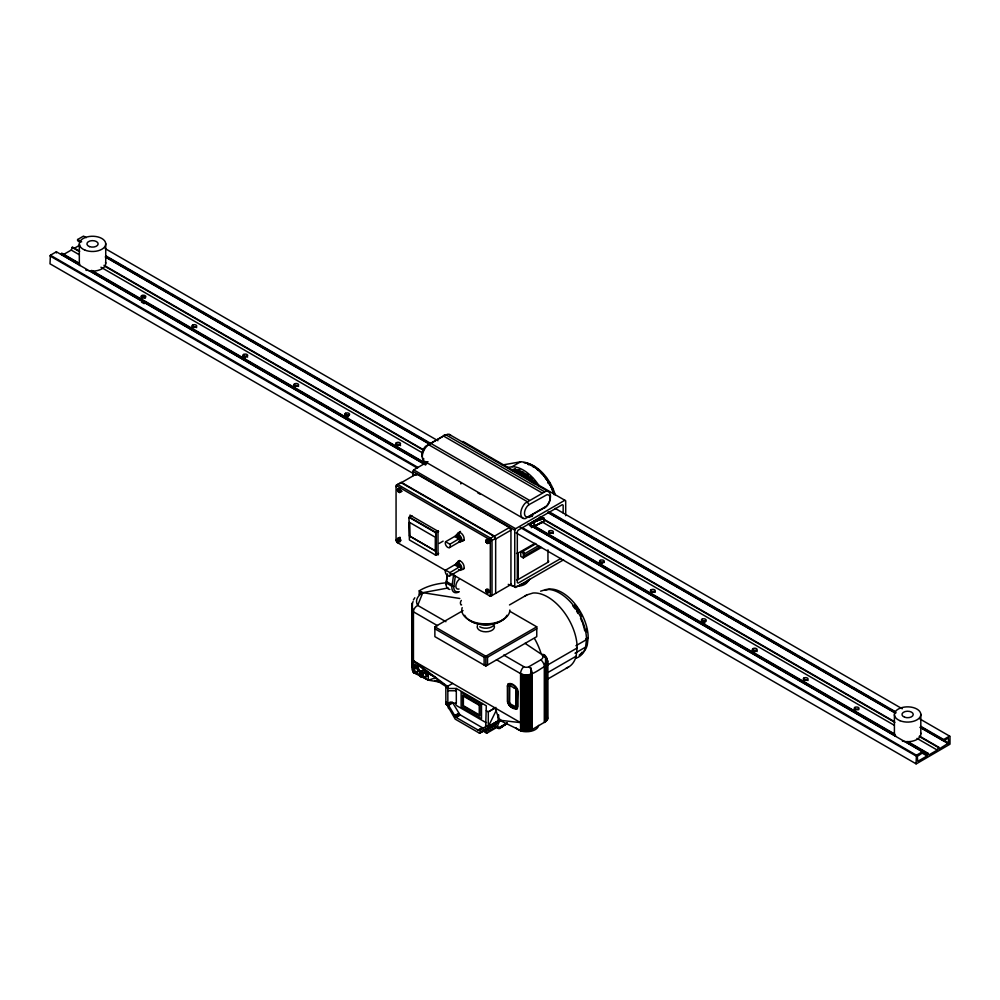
<?xml version="1.0" encoding="UTF-8"?>
<svg xmlns="http://www.w3.org/2000/svg" width="1000" height="1000" viewBox="0 0 1000 1000"><rect width="100%" height="100%" fill="white"/><g stroke="black" fill="none" stroke-linecap="round" stroke-linejoin="round"><path stroke-width="1.5" d="M549.25 532.913A2.4 1.388 0 0 1 550.325 530.6A2.4 1.388 0 0 1 553.263 532.3A2.4 1.388 0 0 1 549.25 532.913L549.25 530.95M600.188 562.325A2.4 1.388 0 0 1 601.263 560.013A2.4 1.388 0 0 1 604.212 561.712A2.4 1.388 0 0 1 600.188 562.325L600.188 560.363M651.137 591.737L651.137 589.775M702.075 621.15A2.4 1.388 0 0 1 703.15 618.837A2.4 1.388 0 0 1 706.087 620.525A2.4 1.388 0 0 1 702.075 621.15L702.075 619.188M753.025 650.562A2.4 1.388 0 0 1 754.1 648.25A2.4 1.388 0 0 1 757.038 649.938A2.4 1.388 0 0 1 753.025 650.562L753.025 648.6M803.962 679.975A2.4 1.388 0 0 1 805.037 677.663A2.4 1.388 0 0 1 807.975 679.35A2.4 1.388 0 0 1 803.962 679.975L803.962 678.012M854.9 709.388A2.4 1.388 0 0 1 855.987 707.062A2.4 1.388 0 0 1 858.925 708.763A2.4 1.388 0 0 1 854.9 709.388L854.9 707.425M396.425 444.688A2.4 1.388 0 0 1 397.475 442.362A2.4 1.388 0 0 1 400.438 444.05A2.4 1.388 0 0 1 396.425 444.688L396.413 442.725M448.125 687.9L438.988 681.963L436.012 677.738L423.338 670.562L421.863 670.725L421.037 672.013L420.962 676.9L421.812 676.562M413.45 664.712L416.575 666.525A4.825 2.788 60 0 1 419.712 672.25L419.712 676.175L420.962 676.9L421.812 676.4L422.425 670.462L421.35 671.25M530.962 674.087L531.05 667.862M409.487 535.975L435.3 550.875L409.487 535.975L409.487 522.35L409.812 535.788M397.55 489.812C397.962 487.163 401.163 490.238 400.487 491.85C398.862 494.425 395.262 487.975 399.787 488.512M487.088 729.212L488.288 726.85L488.3 711.85L495.9 707.425M488.263 727.15L498.438 721.275L498.462 714.788L498.438 721.275L497.275 723.325M445.875 702.688L445.838 687.337L447.825 688.475L456.312 688.475L486.312 705.8L485.662 726.8M486.312 710.7L488.3 711.85L495.087 707.925L499.338 720.175L522.175 731.312L527.475 731.125L532.2 729.5L545.95 721.363L547.5 719.4L547.362 716.912M485.85 540.712C486.362 538.162 489.513 541.325 488.762 542.9C486.9 545.275 483.713 538.825 488.113 539.212M413.075 601.55L411.975 604.288L411.775 663.95L412.488 670.312L413.45 672.562L428.3 680.15L438.988 681.963L434.725 680.4M447.55 573.862L446.125 584.163A10.5 6.062 -60 0 0 449.837 589.438M455.35 575.837L453.75 587.337A8.988 5.188 -60 0 0 458.462 591.7M517.025 708.662C512.837 710.113 507.675 705.2 507.4 700.95L507.4 685.987C509.137 679.663 518.275 687.05 518.013 691.625L518.013 706.587L516.6 708.9M508.525 683.875L507.4 685.987M514.837 706.925L515.887 705.725L515.962 689.375L516.312 705.475C515.175 709.25 509.162 704.75 509.1 701.8L509.1 687.087C509.725 684.925 512.163 685.7 509.225 686.413M515.462 706.688L510.775 704.175L509.65 702.375L509.75 686M516.888 708.688L517.587 691.862C517.3 687.575 512.537 683.413 508.387 683.913M566.25 668.1A41.65 24.05 60 0 0 576.163 656.188L577.163 647.975A41.65 24.05 60 0 0 533 593.025L526.9 594.9L509.487 604.95M575.975 658.175A38.013 21.95 60 0 0 585.575 647.125L586.487 639.625A38.013 21.95 60 0 0 546.163 589.462L540.6 591.188M545.15 590.337L549.138 589.1A36.8 21.25 60 0 1 588.175 637.663L587.288 644.925A36.8 21.25 60 0 1 580.55 654.513M397.55 539.25C397.987 536.825 400.875 539.525 400.525 541.038C399.55 544.45 394.775 537.438 399.787 537.95M447.3 574.65L446.112 583.175A9.3 5.375 -60 0 0 446.337 585.013M453.85 586.35L451.962 586.275L453.7 574.1M411.775 663.95L411.975 604.288M496.463 659.7L520.562 673.612C528.925 678.088 537.625 670.562 544.3 666.625C547.888 665.138 549.062 659.975 545.55 657.7A6.15 4.062 -51.6 0 0 541.663 654.438L525.037 643.325M396.062 486.675L397.587 484.4L490.475 538.038L492.013 540.675L492.013 595.487L489.275 595.675M63.8 254.363L71.225 250.075L72.5 247.1L79.675 251.25M907.663 741.538L927.925 753.238L928.775 754.975L937.262 750.075L938.538 747.1M411.975 658.838L412.413 602.9M496.413 710.075L488.3 726.55L486.312 725.413M413.4 599.95L414.812 597.775M413.612 473.725L50 263.8L50.425 255.225L56.363 251.788L425.213 464.738M79.45 263.375L61.887 253.225L61.037 254.213L79.95 265.138M412.875 475.825L412.875 471.337L413.725 469.875L427.975 461.637M514.763 587.025L514.763 530.163L515.612 528.7L564.85 500.262M916.038 763.8L916.462 755.225L922.4 751.787L922.4 752.962L917.312 756.4L917.738 761.35L927.075 755.962L927.925 753.238M919.625 736.188L938.962 747.35L938.962 749.1L948.725 742.962L948.3 738.012L943.637 740.713L920.662 727.45M521.188 473.787L521.712 472.95L522.45 473.375L522.962 474.812M533.525 525.763L534.338 525.475M490.312 595.075L490.312 541.087L489.275 539.3L494.125 535.925L495.662 538.575L495.662 593.375M450.812 435.513A10.337 5.975 -60 0 0 447.638 434.237L443.5 436.012L541.987 492.875M445.613 541.737L454.875 536.325A3.562 2.062 60 0 1 458.95 538.812L449.925 544.237L445.613 541.763A3.562 2.062 60 0 0 447.7 547.362A3.562 2.062 60 0 0 450.025 544.462L449.925 544.237M445.613 570.125L454.875 564.7A3.562 2.062 60 0 1 458.95 567.2L449.925 572.612L445.613 570.15A3.562 2.062 60 0 0 447.7 575.75A3.562 2.062 60 0 0 450.025 572.85L449.925 572.612M528.987 504.65L527.638 505.863A7.488 4.325 -60 0 0 524.487 513.275A7.488 4.325 -60 0 0 527.638 517.05L547.013 505.863A7.488 4.325 -60 0 0 550.163 498.45A7.488 4.325 -60 0 0 547.013 494.688L528.987 504.65L527.025 501.512L428.525 444.65L426.637 446.362A10.337 5.975 -60 0 0 422.275 456.6A10.337 5.975 -60 0 0 426.637 461.812M544.225 508.25L546.125 506.55A10.337 5.975 -60 0 0 550.487 496.3A10.337 5.975 -60 0 0 546.125 491.1L525.125 503.225A10.337 5.975 -60 0 0 520.763 513.462A10.337 5.975 -60 0 0 525.125 518.675L545.65 507.075M525.425 476.525L526.125 475.925L527.175 477.925M494.225 725.088L496.6 723.125M484.188 729.762L485.037 730.263L488.963 727.987M534.163 525.65L534.025 522.863M499.2 728.1L504.3 724.575L499.375 728.213L498.312 727.55M504.475 724.675L499.375 728.213L507.325 723.35M507.062 723.263L499.513 728.312L506.962 723.2M499.738 728.462L507.25 723.312M506.262 723.525L498.713 728.6L493.438 725.325M421.812 676.4L428.3 680.15L436.012 677.738L427.45 672.8L413.45 660.788L520.562 722.638L499.338 720.175L488.3 726.55L500.513 719.45M80.3 242.275L77.6 240.712L77.6 239.537L83.537 236.1L86.237 237.662M74.262 248.325L79.6 245.238M544.225 491.587L445.737 434.725L425.438 446.4A8.575 4.95 -60 0 0 422.075 456.75M445.737 434.725L428.525 444.65L430.763 443.363L529.263 500.225M399.712 483.625L416.525 473.913L509.913 527.825L510.938 529.612L510.938 584.55L490.475 596.362L451.438 573.825M397.562 489.6L399.8 488.312M397.562 490.037L399.812 488.738M397.6 490.275L400.962 488.325M397.663 490.513L401.025 488.562M397.75 490.75L399.988 489.45M397.85 490.988L400.1 489.7M397.975 491.225L400.213 489.925M398.113 491.45L400.363 490.15M398.263 491.662L400.513 490.363M398.438 491.85L400.675 490.562M398.612 492.025L400.85 490.737M398.787 492.188L401.037 490.887M398.975 492.312L401.213 491.012M399.162 492.413L401.587 491.2M399.525 492.537L401.938 491.25M438.638 553.462L435.725 555.15L409.4 539.95L408.975 517.35L411.887 515.662M507.5 467.525L512.075 466.725L520.562 461.825A34.9 20.15 60 0 1 553.763 493.338M512.225 470.613L515.525 468.7M512.9 470.675L513.75 470.188L513.075 470.125M397.663 538.688L399.988 537.25M397.6 538.85L399.85 537.562M397.562 539.462L399.8 538.175M397.638 539.938L399.888 538.638M516.45 471.488L519.75 469.575M528.337 464.625L529.188 464.125M397.725 540.175L399.963 538.888M397.812 540.413L400.062 539.125M397.938 540.65L400.175 539.362M517.175 471.737L518.025 471.25L517.3 470.988M398.062 540.875L400.312 539.587M398.212 541.1L400.45 539.8M398.375 541.3L400.613 540M398.55 541.475L400.788 540.188M520.6 473.537L523.05 472.125M532.75 466.575L533.587 466.087M533.488 467.013L534.325 466.512M524.612 475.65L527.062 474.225M525.288 476.413L528.587 474.513M538.013 469.062L537.163 469.55L538.737 469.65M526 477L526.85 476.512M528.575 478.525L531.038 477.113M409.4 517.5L435.375 532.5L438.212 530.862M435.375 532.5L438.212 531.35M435.375 532.987L438.638 531.6M529.55 480.288L532.85 478.387M542.288 472.938L541.438 473.425L542.962 473.65M530.237 481.012L531.075 480.513L529.538 480.125M532.362 482.5L534.812 481.087M546.237 477.562L545.388 478.05L546 478.875L546.85 478.387M439.113 543.45L443.137 541.125M547.8 483.013L549.712 482.75M550.237 483.65L549.388 484.15L548.862 483.237M449.562 547.587L460.262 541.4M552.587 488.312L551.737 488.812L552.137 489.75L552.987 489.263M553.888 494.538L554.738 494.038M485.863 540.938L488.1 539.637M485.887 541.163L488.125 539.862M494.125 536.362L509.412 527.537L510.938 530.188L495.662 539.012L494.125 536.362L401.238 482.738M485.938 541.4L488.188 540.1M486.012 541.638L488.263 540.35M486.112 541.875L488.363 540.588M486.225 542.112L488.475 540.825M486.362 542.35L489.725 540.4M529.25 517.388L532.863 515.3M486.512 542.562L489.875 540.625M486.675 542.762L490.037 540.825M486.85 542.95L489.087 541.65M487.025 543.112L489.263 541.812M487.212 543.25L489.45 541.95M487.4 543.362L489.637 542.062M495.662 538.575L490.312 541.087M487.575 543.45L489.825 542.15M487.762 543.5L490 542.212M530.737 526.188L530.737 523.638L543.787 517.925L543.787 521.75L531.287 527.65M534.15 526.425L540.8 522.587M449.562 575.962L460.262 569.788M516.538 553.4A2.4 1.388 0 0 0 518.237 552.987L535.037 543.288M535.962 543.737L522.475 551.525L524.175 552.5L524.175 555.938L540.363 546.587M541.475 547.425L523.325 557.9L520.775 556.425L520.775 551.525L523.325 552.987L524.175 552.5M523.825 554.175L538.663 545.612M485.875 590.562C485.65 588.013 488.837 589.8 488.762 591.438C489.137 595.825 482.488 589.125 488.113 589.275M485.913 590.8L488.162 589.513M485.988 591.038L488.225 589.75M486.062 591.287L488.312 589.987M486.175 591.525L488.413 590.225M486.3 591.75L488.537 590.462M486.438 591.975L488.688 590.675M486.6 592.188L489.963 590.237M486.763 592.375L489.012 591.087M486.938 592.55L489.188 591.25M487.312 592.825L489.738 591.625M509.95 611.35L536.763 626.825L536.763 636.638L485.825 666.05L434.875 636.638L434.875 626.825L463.038 610.575M516.538 579.875A2.4 1.388 0 0 0 518.237 579.462L547.95 562.3A2.4 1.388 0 0 0 548.575 560.962M560.975 558.387L518.162 583.112L517.312 582.612L517.312 531.638L518.162 530.163L562.312 504.675L563.162 505.163L563.162 512.888M563.562 559.837L515.612 587.525L510.25 584.425M416.575 666.525L417.425 666.025L414.3 664.225L414.3 672.062L420.562 675.675L419.712 676.175L420.562 675.825M411.763 605.688L413.45 611.775L413.45 672.562L414.3 672.062M419.712 672.25L420.562 671.762M421.163 671.6L422.013 671.112M421.037 672.013L421.887 671.525M420.975 672.475L421.825 671.988M424.2 670.925L425.05 670.438L428.3 672.3L428.3 680.15M427.45 672.8L428.3 672.3M434.875 628.787L484.125 657.225L536.763 626.825M434.875 626.825L487.525 657.225L536.763 628.787M445.838 687.337L452.638 683.413M486.3 726.438L478.65 730.387L455.725 717.2L448.113 704.575L447.85 703.562L449.963 702.325M447.863 703.688L449.988 702.463M447.938 704.038L451.125 702.2M447.987 704.212L451.163 702.375M448.038 704.4L451.225 702.562M448.113 704.575L451.287 702.738M448.175 704.75L452.425 702.3M448.237 704.887L452.488 702.438L459.862 714.663L482.287 727.663L483.9 727.825M446.388 704.725L448.488 705.35L452.738 702.9M503.688 655.05L523.837 666.688A3.6 2.075 0 0 0 528.925 666.688L540.812 659.825A7.325 4.225 0 0 0 541.663 654.438M585.625 639.125L588.175 637.663M508.1 684.125L509.15 683.512M454.487 715.738L458.725 713.288M575.925 645.725L586.487 639.625M459.012 713.737L454.762 716.188L459.1 713.863M454.975 716.462L459.212 714.013M455.087 716.612L459.338 714.163M455.225 716.75L459.462 714.3M455.35 716.875L459.725 714.55M455.613 717.113L459.862 714.663M509.45 686.1L510.188 685.675M455.725 717.2L459.963 714.75M456.1 717.438L460.337 714.987M547.712 664.975L577.163 647.975M481.5 704L481.5 718.713L461.125 706.95L461.125 692.237L481.5 704L482.35 703.512M514.188 688.075L515.462 688.575L510.8 686.112M575 653.225L585.575 647.125M548.05 672.425L576.163 656.188M507.488 701.825L509.1 705.2M547.125 679.4L568.538 667.038M509.487 705.65L509.963 706.112M510.688 706.637L516.688 708.8M515.225 706.888L515.962 706.462M478.038 730.113L482.287 727.663M478.413 730.3L482.762 727.887M478.65 730.387L483.162 727.975M479.038 730.438L483.612 727.938M515.887 709.125L517.562 708.162M488.288 726.85L498.462 720.975M488.212 727.425L498.4 721.55M447.212 703.763L445.925 703.012L455.225 719.137L478.638 732.7L481.712 731.413M488.15 727.7L498.338 721.825M479.162 732.887L498.263 722.075M479.425 732.95L498.162 722.312M479.675 732.975L497.925 722.725M480.15 732.987L497.625 723.062M484.188 731.762L486.737 733.225L497.85 726.812M920.662 726.275L943.637 739.538L949.575 736.1M498.475 720.675L499.338 720.175M486.037 729.075L491.95 726.663L487.3 727.8M141.6 297.675L142.075 297.438A2.4 1.388 0 0 1 145.4 297.838M534.038 525.988L543.787 521.75M543.787 517.925L530.737 523.638M497.113 726.675L486.287 731.425L485.163 730.938L485.037 730.263L494.938 725.688M491.95 726.663L489.6 727.062M443.875 435.262L445.438 434.862A8.575 4.95 -60 0 1 446.912 435.075M489.35 727.013L491.2 726.925M485.975 729.038L488.288 728.525M448.3 587.95L422.8 592.675A6.15 3.713 57.6 0 0 419.375 594.65M502.262 465.025L520.562 461.825M499.8 728.525L492.925 725.275M486.075 731.462L484.312 730.45L486.287 731.425M447.825 690.763L456.312 690.763L455.462 690.275M459.8 598.488L422.8 592.675L419.25 590.812L419.25 594.487M532.325 516.512L531.35 516.337M533.525 522.913L534.375 522.525M415 474.8L416.7 475.2M413.45 672.562L420.538 675.175M446.375 704.55L448.488 705.35L448.488 708.525M493.65 725.288L497.45 727.038L498.3 728.35M462.975 441.438L565.7 500.75L565.7 515.712M449.412 434.5L547.913 491.362M105.15 248.588L437.938 440.712M555.062 508.338L902.288 708.8M919.85 718.938L950 736.35L950 744.188L916.213 763.9L516.125 532.913M77.6 239.537L81.65 241.875M105.962 255.912L430.225 443.125M549.125 511.763L894.987 711.45M109.712 258.562L125.925 267.925M128.625 269.488L143.488 278.062M146.188 279.625L155.65 285.087M158.35 286.65L167.812 292.113M170.512 293.663L174.562 296.012M177.262 297.562L186.725 303.025M189.425 304.587L193.475 306.925M196.175 308.488L198.875 310.05M201.588 311.613L205.637 313.95M208.337 315.512L211.038 317.062M213.738 318.625L223.2 324.087M227.25 326.425L229.95 327.987M232.662 329.55L248.875 338.913M251.575 340.475L278.6 356.075M281.3 357.625L290.75 363.088M293.45 364.65L297.512 366.987M300.212 368.55L309.675 374.012M312.375 375.575L321.825 381.025M324.525 382.587L328.587 384.925M331.287 386.488L333.988 388.05M336.688 389.613L346.15 395.075M350.2 397.413L352.9 398.975M355.6 400.538L365.062 405.988M367.762 407.55L401.538 427.05M404.25 428.612L413.7 434.075M416.4 435.637L425.863 441.087M551.512 513.638L555.562 515.975M558.263 517.537L560.962 519.1M563.675 520.662L567.725 523M570.425 524.562L574.475 526.9M577.188 528.462L579.888 530.013M582.587 531.575L586.638 533.913M589.338 535.475L592.038 537.038M594.75 538.6L610.962 547.962M613.663 549.513L628.525 558.1M632.575 560.438L659.6 576.038M662.3 577.6L671.762 583.062M674.463 584.625L678.512 586.962M681.213 588.525L683.913 590.075M686.612 591.638L690.675 593.975M693.375 595.538L696.075 597.1M698.775 598.663L702.825 601M705.537 602.562L709.587 604.9M712.288 606.462L714.987 608.025M717.688 609.575L727.15 615.037M731.2 617.375L733.9 618.938M736.612 620.5L763.625 636.1M766.338 637.663L782.55 647.025M785.25 648.587L794.7 654.038M797.4 655.6L806.862 661.062M809.562 662.625L813.625 664.963M816.325 666.525L819.025 668.088M821.725 669.638L825.775 671.988M828.475 673.538L831.188 675.1M835.238 677.45L837.938 679M840.638 680.562L850.1 686.025M852.8 687.588L856.85 689.925M859.55 691.488L886.575 707.087M889.275 708.65L896.038 712.55M921.7 727.362L929.812 732.05M932.513 733.612L936.562 735.95M939.275 737.513L948.725 742.962M105.962 257.087L430.225 444.3M547.762 512.163L894.987 712.625M105.237 256.962L429.487 444.175M548.387 512.812L895.612 713.275M919.925 727.325L948.3 743.7M104 265.287L423.775 449.913M539.975 517L894.375 721.612M72.075 247.35L78.825 251.25M104.5 266.075L423.35 450.163M540.9 518.025L894.875 722.387M919.2 736.425L938.112 747.35M71.225 250.075L79.338 254.75M100.95 267.238L422.5 452.887M541.4 521.525L894.025 725.113M917 738.375L937.262 750.075M145.087 297.613L141.713 295.663L141.713 297.625M242.825 356.012L245.538 357.575M345.55 415.312L348.25 416.875M395.562 444.188L398.263 445.75M599.65 562.025L602.362 563.575M702.375 621.325L705.075 622.888M752.387 650.2L755.088 651.762M424.85 461.55L523.337 518.413M477.663 492.775L480.325 494.3M91.613 270.387L426.675 463.837M533.413 525.462L894.15 733.737M61.463 253.475L79.025 263.612M91.188 270.637L424.9 463.3M532.987 525.712L895.075 734.762M907.237 741.775L927.5 753.475M90.763 271.375L425.825 464.825M533.913 527.225L896 736.275M905.462 741.737L927.075 754.212M527.888 524.025L922.4 751.787M141.488 302.113L144.188 303.663M921.675 752.837L927.075 755.962M50.425 255.225L417.912 467.388M521.95 527.45L916.462 755.225M50 255.95L417.488 468.125M520.175 527.413L916.038 755.962M413.725 469.875L515.612 528.7M412.875 471.337L514.763 530.163M494.125 535.925L401.238 482.3L396.062 485.288L396.062 540.662L397.1 542.45L446.05 570.725M397.1 486.075L489.275 539.3M454.688 536.487L459.012 538.987M408.975 517.737L409.4 517.1L435.725 532.3L436.15 554.9L435.375 554.95M409.487 522.35L435.3 537.25L435.3 550.875M454.688 564.875L459.012 567.375M446.45 581.525L452.163 584.825L451.838 587.463A10.5 6.062 -60 0 0 459.263 591.75M446.25 582.975L451.962 586.275M445.913 621.7L417.7 605.413L422.8 592.675A21.375 12.287 -1 0 0 417.7 605.413A6.2 4.35 -45.8 0 0 413.413 611.788L437.55 625.688M493.05 724.5L497.45 727.038A8.488 4.9 -60 0 1 500.712 719.938M493.113 724.688L497.575 727.4M493.263 725.025L497.75 727.712M446.262 704.375L445.838 702.038L447.85 703.2L456.312 703.188L456.312 688.475M484.538 730.763L485.7 731.425M439.588 681.312L442.075 682.938M542.975 655.975L545.55 657.7L545.55 663.938M446.062 703.688L448.488 705.35L445.838 702.038M413.45 660.788L447.887 686.663M445.925 703.012L448.488 705.35M544.462 655.025L545.8 656.438A11.513 6.65 0 0 1 544.663 663.675A6.162 3.938 53.9 0 1 545.138 666.087L545.138 721.975M485.037 730.925L486.737 733.225M396.062 540.087L397.587 542.737M484.9 729.35L485.037 730.263M531.075 480.513L531.175 481.863M447.85 703.562L447.825 688.475M943.637 739.538L943.637 740.713M920.812 714.225L920.812 733.838M894.412 714.712L894.412 734.312M547.95 549.85L547.95 562.3M547.638 660.75L547.712 718.75M547.5 663.175L547.5 719.4M547.362 659.963L547.362 663.037M547.137 663.95L547.137 720.062M546.925 659.188L546.925 662.275M546.613 664.712L546.613 720.713M546.337 658.45L546.337 663.112M545.95 665.425L545.95 721.363M544.3 722.513L544.3 666.625A6.15 3.65 58.5 0 0 540.812 659.825M540.8 519.888L540.8 517.188L530.15 523.337L530.15 526.038M532.2 729.5L532.2 673.612A6.15 3.438 61.6 0 0 528.925 666.688M531.5 673.975L531.5 729.862M531.275 523.45L531.287 526.375M531.163 523.387L531.062 526.375M530.825 669.163L530.825 674.862M530.588 674.325L530.588 730.25M529.6 674.6L529.6 730.6M528.562 674.812L528.562 730.888M527.475 674.925L527.475 731.125M526.388 674.975L526.388 731.287M525.288 674.925L525.288 731.4M524.212 674.812L524.212 731.438M523.913 583.138L523.913 584.125M523.325 552.987L523.325 557.9M523.162 674.6L523.162 731.4M522.175 674.325L522.175 731.312M521.263 673.975L521.263 731.15M520.562 730.95L520.562 673.612A6.15 3.438 -61.6 0 1 523.837 666.688M518.237 552.987L518.237 579.462M511.3 584.038L511.3 585.025M487.525 657.225L487.525 665.062M485.825 656.237L485.825 666.05M484.125 657.225L484.125 665.062M460.85 482.562L460.85 483.938M438 555.075L438 531.263L409.975 515.075L409.975 518.062M435.8 533.237L435.725 555.15M412.488 609.875L412.488 670.312M412.013 608.488L412.013 667.312M345.475 413.312L345.475 415.275A2.4 1.388 0 0 0 349.487 414.65A2.4 1.388 0 0 0 346.55 412.95A2.4 1.388 0 0 0 345.475 415.275M294.525 383.9L294.525 385.863M243.588 354.487L243.588 356.45A2.4 1.388 0 0 1 247.6 357.062M192.638 325.075L192.638 327.038M105.725 243.637L105.725 263.25M79.325 244.112L79.325 263.725M56.363 251.788L56.363 252.963M529.663 579.288A13.662 7.887 0 0 1 519.825 584.763M512.075 466.725A34.9 20.15 60 0 1 539.288 486.075M512.975 469.363A32.025 18.487 60 0 1 535.6 483.7M456.05 564.5A3.562 2.062 60 0 1 458.925 564.1A3.562 2.062 60 0 1 460.988 568.362A3.562 2.062 60 0 1 458.562 569.663M460.363 566.375A2.525 1.45 60 0 0 457.35 564.487A2.525 1.45 60 0 1 458.113 564.475M460.538 566.95A2.525 1.45 60 0 1 460.487 568.188M458.55 564.688A2.525 1.45 60 0 1 460.025 566.562M455.875 564.375A4.2 2.425 60 0 1 459.125 563.275A4.2 2.425 60 0 1 461.775 568.5A4.2 2.425 60 0 1 458.625 569.825M455.988 536.438A3.562 2.062 60 0 1 458.5 535.425A3.562 2.062 60 0 1 460.975 539.362A3.562 2.062 60 0 1 459.188 541.525M458.45 535.9A2.525 1.45 60 0 1 460.163 537.562A2.525 1.45 60 0 1 460.487 539.812M459.8 540.462A2.525 1.45 60 0 1 459.462 540.6M459.588 537.35A2.525 1.45 60 0 1 460.125 538.475M455.85 536.413A4.2 2.425 60 0 1 458.875 534.725A4.2 2.425 60 0 1 461.788 539.987A4.2 2.425 60 0 1 458.625 541.438M457.337 563.65A4.812 2.775 60 0 1 460.15 560.988A4.812 2.775 60 0 1 464.025 566.2A4.812 2.775 60 0 1 461.7 569.513M457.337 535.275A4.812 2.775 60 0 1 460.575 532.8A4.812 2.775 60 0 1 464.113 538.85A4.812 2.775 60 0 1 460.438 540.562M464.35 540.1A4.812 2.775 60 0 1 463.162 539.925M459.188 533.688A4.812 2.775 60 0 1 460.475 531.438M464.35 568.488A4.812 2.775 60 0 1 463.975 568.5M459.188 562.075A4.812 2.775 60 0 1 459.637 560.45M527.837 580.325A11.712 6.763 0 0 1 519.562 585.112M527.837 581.312A11.712 6.763 0 0 1 516.538 586.325M513.5 586.087A11.712 6.763 0 0 1 508.263 584.338M459.012 589.025A6 3.462 -60 0 1 455.863 586.112A6 3.462 -60 0 1 459.012 579.562M509.837 610.025A24.025 13.863 0 0 1 483.725 623.837A24.025 13.863 0 0 1 462.175 607.612M506.95 615.262A21.875 12.625 0 0 1 485.825 624.612A21.875 12.625 0 0 1 464.7 615.262M503.688 618.925A20.625 11.912 0 0 1 468.925 619.8M494.175 625.538A8.65 4.988 0 0 1 485.825 631.825A8.65 4.988 0 0 1 477.475 625.538M493.312 625.737A8.65 4.988 0 0 1 479.712 626.775M443.675 683.95A3.6 2.2 3.2 0 1 443.325 683.75M538.65 725.362A12.012 6.938 0 0 1 528.812 731.612A12.012 6.938 0 0 1 515.812 727.738M419.25 590.812A44.5 25.688 0 0 1 446.15 582.837M486.5 722.5A2.4 1.388 60 0 1 485.462 722.3L457.163 705.962A2.4 1.388 60 0 1 455.462 703.025M415.213 668.612A2.4 1.388 60 0 1 416.912 667.638A2.4 1.388 60 0 1 418.6 670.575A2.4 1.388 60 0 1 416.912 671.55M423.7 673.525A2.4 1.388 60 0 1 425.387 672.525A2.4 1.388 60 0 1 427.1 675.462A2.4 1.388 60 0 1 425.4 676.462M461.325 600.438A10.688 6.175 0 0 0 461 604.925A6.212 4.363 -45.8 0 1 461.587 604.9M417.85 666.338A4.825 2.788 60 0 1 418.65 667.113M420.45 670.738A4.825 2.788 60 0 1 420.525 671.263M524.837 596.35A41.65 24.05 60 0 1 526.9 594.9M534.525 638.587A43.225 24.962 60 0 1 540.925 653.125M572.612 605.6A36.8 21.25 60 0 1 575.062 608.85M576.587 611.138A36.8 21.25 60 0 1 578.013 613.488M580.55 618.35A36.8 21.25 60 0 1 582.137 622.087M582.688 623.55A36.8 21.25 60 0 1 584.738 630.837M582.137 652.138A36.8 21.25 60 0 1 579.163 655.225M574.738 604.738A35.587 20.55 60 0 1 579.95 612.362M580.7 613.713A35.587 20.55 60 0 1 582.125 616.475M586.462 629.15A35.587 20.55 60 0 1 586.938 631.888M423.963 459A8.575 4.95 -60 0 1 422.812 458.162M293.913 386.475A2.4 1.388 0 0 1 296.225 385.45A2.4 1.388 0 0 1 298.55 386.475M345.087 415.562A2.4 1.388 0 0 1 349.25 415.562M395.712 445.662A2.4 1.388 0 0 1 398.1 444.275A2.4 1.388 0 0 1 400.513 445.65M548.625 533.538A2.4 1.388 0 0 1 550.938 532.513A2.4 1.388 0 0 1 553.263 533.538M599.812 562.612A2.4 1.388 0 0 1 603.962 562.612M650.512 592.362A2.4 1.388 0 0 1 652.825 591.337A2.4 1.388 0 0 1 655.15 592.362M752.4 651.188A2.4 1.388 0 0 1 755.025 650.175A2.4 1.388 0 0 1 757.113 651.55M803.337 680.6A2.4 1.388 0 0 1 805.662 679.575A2.4 1.388 0 0 1 807.975 680.6M854.525 709.675A2.4 1.388 0 0 1 858.688 709.675M701.7 621.438A2.4 1.388 0 0 1 705.85 621.438M192.025 327.65A2.4 1.388 0 0 1 194.338 326.625A2.4 1.388 0 0 1 196.663 327.65M524.212 462.863A32.425 18.713 60 0 1 555.3 495.1M527.6 464.062A32.425 18.713 60 0 1 554.062 494.3M511.188 469.725A32.425 18.713 60 0 1 534.113 483.725M513.075 470.35A32.425 18.713 60 0 1 529.688 480.075M920.662 732.887A13.213 7.625 0 0 1 915.713 740.1A13.213 7.625 0 0 1 902.375 741.075M894.938 736.2A13.213 7.625 0 0 1 894.463 733.363M105.562 262.288A13.213 7.625 0 0 1 88.837 270.812M87.275 270.487A13.213 7.625 0 0 1 85.8 270.05M79.837 265.613A13.213 7.625 0 0 1 79.375 262.762M426.4 671.213L425.825 671.862L428.3 672.837L426.4 671.213M501.55 726.225L499.012 727.975L501.575 726.225M142.075 295.487L141.6 295.725A2.4 1.388 0 0 0 141.575 297.55A2.4 1.388 0 0 0 144.713 297.8L145.188 297.562A2.4 1.388 0 0 0 145.213 295.738A2.4 1.388 0 0 0 142.075 295.487M479.95 704.9L462.675 694.925L462.675 706.05L479.95 716.012L479.95 704.9M479.25 705.3L463.375 696.125L463.375 705.65L479.25 714.825L479.25 705.3M414.363 669.1A2.4 1.388 60 0 0 416.912 672.275A2.4 1.388 60 0 0 416.912 668.875A2.4 1.388 60 0 0 414.363 669.1M422.85 674.013A2.4 1.388 60 0 0 425.4 677.175A2.4 1.388 60 0 0 425.387 673.775A2.4 1.388 60 0 0 422.85 674.013M193.137 327.25A2.4 1.388 0 0 0 196.737 326.05A2.4 1.388 0 0 0 193.137 324.85A2.4 1.388 0 0 0 193.137 327.25M244.088 356.662A2.4 1.388 0 0 0 247.688 355.462A2.4 1.388 0 0 0 244.088 354.263A2.4 1.388 0 0 0 244.088 356.662M295.025 386.075A2.4 1.388 0 0 0 298.625 384.875A2.4 1.388 0 0 0 295.025 383.675A2.4 1.388 0 0 0 295.025 386.075M651.625 591.962A2.4 1.388 0 0 0 655.238 590.763A2.4 1.388 0 0 0 651.625 589.562A2.4 1.388 0 0 0 651.625 591.962M904.638 717.225A5.625 3.25 0 0 0 913.238 714.575A5.625 3.25 0 0 0 904.975 711.6A5.625 3.25 0 0 0 904.638 717.225M899.963 720.688A13.213 7.625 0 0 0 920.763 715.188A13.213 7.625 0 0 0 902.113 707.537A13.213 7.625 0 0 0 899.963 720.688M89.55 246.625A5.625 3.25 0 0 0 98.138 243.988A5.625 3.25 0 0 0 89.875 241.012A5.625 3.25 0 0 0 89.55 246.625M84.875 250.087A13.213 7.625 0 0 0 105.675 244.6A13.213 7.625 0 0 0 87.025 236.95A13.213 7.625 0 0 0 84.875 250.087"/></g></svg>
